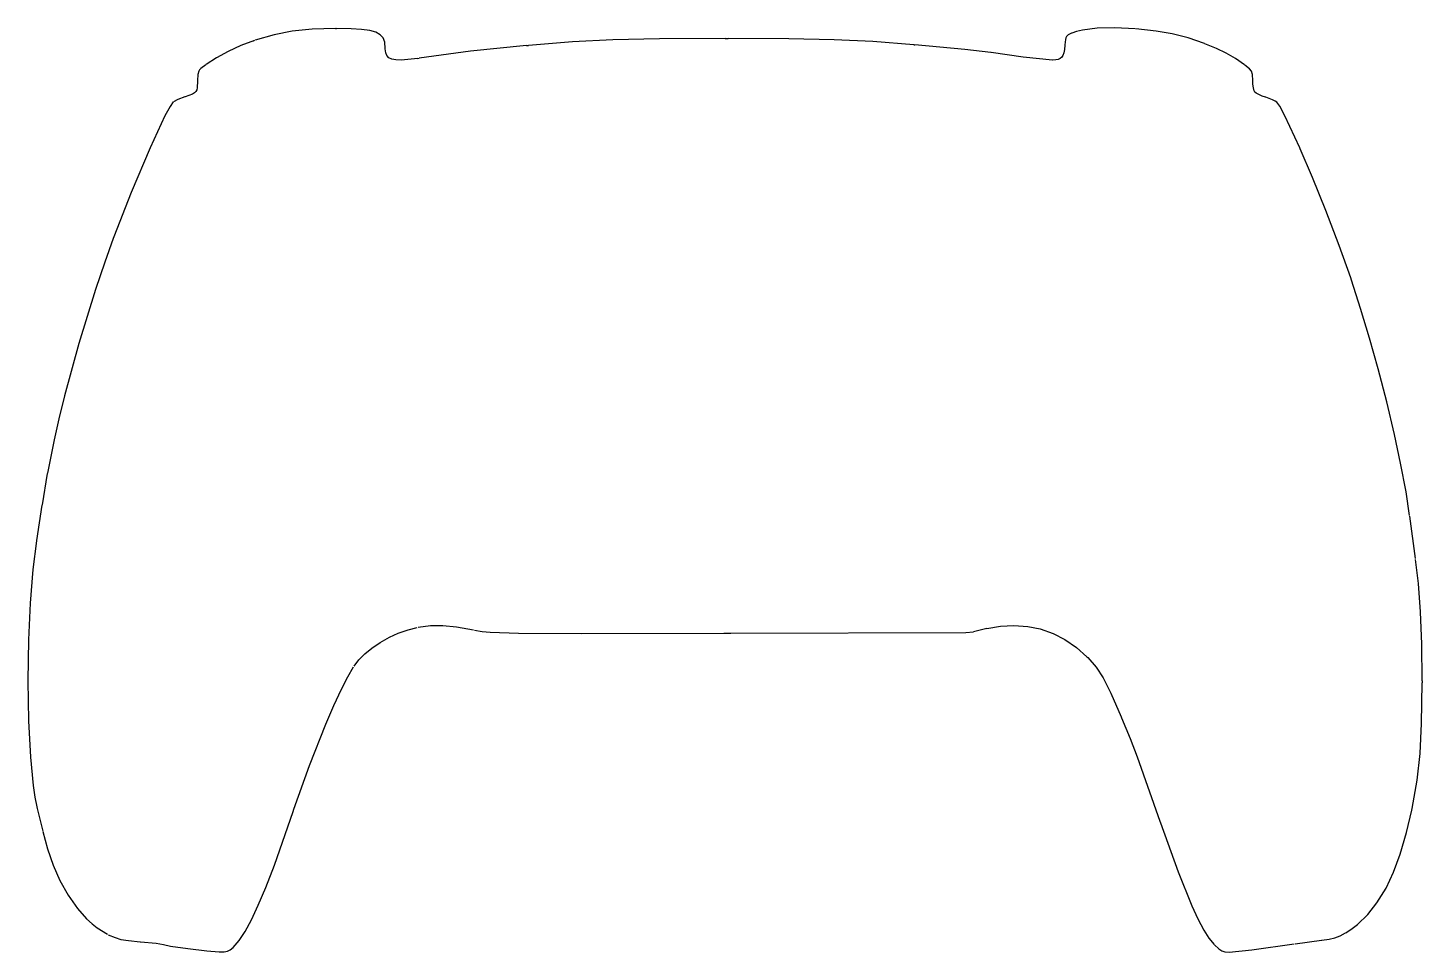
# Model space of a CAD drawing. Extents: x 450 to 635, y 509 to 632.
import ezdxf

# ---------------------------------------------------------------- set-up
doc = ezdxf.new("R2010")
doc.units = 0
doc.layers.add('gko', color=1, linetype='CONTINUOUS')

msp = doc.modelspace()

# ---------------------------------------------------------------- linework, layer by layer
at = {"layer": 'gko', "color": 1}
for points in [[(490.602531, 631.777494), (487.512495, 631.696083), (484.83322, 631.426813), (482.446125, 630.961922), (479.94234, 630.23192)], [(490.602531, 631.777494), (490.767992, 631.777314)], [(497.240664, 629.154098), (497.165124, 629.9763), (496.958264, 630.531921), (496.582593, 630.964642), (496.002792, 631.288593), (495.18323, 631.517673), (494.088488, 631.666063), (492.682795, 631.747793), (490.767992, 631.777314)], [(588.511297, 631.158442), (588.075866, 630.938092), (587.950106, 630.826362), (587.870096, 630.713431), (587.797686, 630.543101), (587.744595, 630.322571), (587.663245, 629.611809)], [(596.986104, 631.742773), (594.311529, 631.874624), (591.951224, 631.817244), (589.98966, 631.576573), (589.214528, 631.397683), (588.560167, 631.178532)], [(606.208372, 629.78679), (604.035728, 630.541121), (601.945184, 631.082292), (599.77774, 631.451813), (597.105404, 631.733043)], [(479.83891, 630.19707), (478.016506, 629.516129), (476.336473, 628.753488), (474.79027, 627.904976), (473.423767, 627.005504)], [(479.83891, 630.19707), (479.660469, 630.1304)], [(501.551103, 627.819346), (499.375609, 627.593135), (498.667047, 627.610485), (498.121836, 627.711935), (497.723485, 627.902686), (497.455085, 628.187826), (497.300195, 628.572537), (497.241044, 629.107638)], [(516.023182, 629.523189), (508.594407, 628.790088), (501.734413, 627.846506)], [(516.023182, 629.523189), (516.277543, 629.545819)], [(542.474345, 630.453791), (533.718507, 630.412361), (527.526385, 630.274391), (522.127884, 630.00464), (516.277543, 629.545819)], [(542.474345, 630.453791), (542.848126, 630.453741)], [(567.551555, 629.641749), (562.090294, 630.0524), (556.957324, 630.288591), (550.928422, 630.413791), (542.848126, 630.453741)], [(567.551555, 629.641749), (567.701745, 629.628599)], [(577.798266, 628.615207), (574.362299, 629.007058), (567.701745, 629.628599)], [(587.660245, 629.576749), (587.597505, 629.006188), (587.507465, 628.551407), (587.391485, 628.224146), (587.235964, 627.976246), (587.033194, 627.798396), (586.775234, 627.681305), (586.454373, 627.615695), (586.026612, 627.592015)], [(611.544983, 626.948894), (610.332281, 627.786536), (609.112868, 628.499187), (607.832586, 629.120848), (606.276833, 629.76057)], [(473.369207, 626.966184), (472.707035, 626.459683), (472.543205, 626.293593), (472.419555, 626.110312), (472.306195, 625.698551), (472.281405, 624.89146)], [(501.551103, 627.819346), (501.734413, 627.846506)], [(585.990042, 627.591895), (582.089354, 627.994226), (577.834106, 628.607387)], [(612.640105, 624.89271), (612.588895, 625.675481), (612.459405, 626.102792), (612.191384, 626.437663), (611.575253, 626.926484)], [(472.281405, 624.85227), (472.232664, 623.902308), (472.153414, 623.618717), (472.031614, 623.410787), (471.850774, 623.237836), (471.572843, 623.072026), (470.612031, 622.707085)], [(612.921276, 623.325167), (612.828746, 623.526337), (612.739945, 623.904668), (612.673095, 624.393439), (612.640735, 624.87155)], [(614.345439, 622.650335), (613.885058, 622.815796), (613.453947, 623.000576), (613.107696, 623.182726), (612.925366, 623.320387)], [(469.041648, 622.022984), (468.608047, 621.430323), (467.929836, 620.17421), (465.940942, 615.903452), (463.433477, 609.96979), (461.138042, 604.089278)], [(470.563801, 622.690975), (469.644269, 622.337515), (469.047978, 622.027754)], [(615.856912, 622.007974), (615.636521, 622.137894), (615.278101, 622.302285), (614.364919, 622.643965)], [(618.912978, 615.911702), (616.898094, 620.18105), (616.229232, 621.452773), (615.865472, 622.000834)], [(618.973248, 615.778382), (618.912978, 615.911702)], [(625.671041, 598.621507), (624.131768, 602.944906), (622.373605, 607.585615), (620.604541, 611.990524), (618.973248, 615.778382)], [(461.048682, 603.849298), (459.91587, 600.698041), (458.695347, 597.085464), (456.465833, 589.89248), (454.553819, 582.931896), (453.805638, 579.86758), (453.196616, 577.082364)], [(461.138042, 604.089278), (461.048682, 603.849298)], [(625.773862, 598.320747), (625.671041, 598.621507)], [(633.515417, 567.017474), (633.033196, 570.16941), (632.316705, 573.994308), (631.500143, 577.806676), (630.474091, 582.133854), (629.328979, 586.553693), (628.191076, 590.616151), (626.998574, 594.568729), (625.773862, 598.320747)], [(453.152856, 576.865144), (452.283005, 572.653235)], [(453.196616, 577.082364), (453.152856, 576.865144)], [(452.277545, 572.628365), (451.574823, 568.437057)], [(451.568443, 568.391537), (450.859402, 563.708147)], [(634.297759, 561.292123), (633.522857, 566.960624)], [(450.853892, 563.675407), (450.354121, 559.86174), (449.99502, 555.381831), (449.77581, 550.492251), (449.695499, 545.03037), (449.77792, 539.714849), (450.02217, 534.87185), (450.390521, 531.102762), (450.625981, 529.553509), (450.895502, 528.270607)], [(635.17459, 545.03205), (635.12052, 549.92329), (634.95918, 554.210918), (634.686429, 557.974036), (634.315619, 561.166972)], [(493.082516, 546.988034), (493.721737, 547.822396), (494.515999, 548.629407), (495.441321, 549.394459), (496.563753, 550.15887), (497.780916, 550.838142), (498.962348, 551.373633), (500.276141, 551.837104), (501.494303, 552.141524)], [(501.595243, 552.161054), (503.244136, 552.384675), (504.91587, 552.405505), (506.721533, 552.226034), (508.998598, 551.822524)], [(509.100808, 551.801624), (510.12326, 551.616783), (511.191842, 551.509753), (514.9541, 551.392853), (523.353587, 551.356763), (542.286935, 551.387393)], [(542.286935, 551.387393), (543.224046, 551.389503)], [(543.224046, 551.389503), (574.485039, 551.458773)], [(574.485039, 551.458773), (575.471671, 551.570503)], [(577.284675, 551.990774), (575.471671, 551.570503)], [(577.284675, 551.990774), (579.101498, 552.309265), (580.870072, 552.412515), (582.726965, 552.282775), (584.382189, 551.941294), (586.106982, 551.332333), (587.631715, 550.550971), (589.205968, 549.468199), (590.583131, 548.251837)], [(590.583131, 548.251837), (590.694481, 548.141066)], [(590.694481, 548.141066), (591.802634, 546.877894), (592.731695, 545.433401), (593.758868, 543.385827), (595.13032, 540.259481)], [(485.09664, 527.970476), (487.149474, 533.774978), (489.310589, 539.260299), (490.387601, 541.753104), (491.400883, 543.924888), (492.259125, 545.594991), (493.023616, 546.897484)], [(633.847418, 528.084956), (634.498289, 531.830654), (634.8938, 535.360981), (635.10551, 539.350899), (635.17459, 544.791)], [(635.17459, 545.03205), (635.17459, 544.791)], [(595.13032, 540.259481), (595.19443, 540.10825)], [(595.19443, 540.10825), (596.316353, 537.393065), (597.268245, 534.92034), (600.294181, 526.383843)], [(450.895502, 528.270607), (450.943732, 528.084956)], [(450.943732, 528.084956), (451.677463, 525.02926)], [(477.025424, 509.592019), (477.806396, 510.499001), (478.587747, 511.705273), (479.432359, 513.277207), (480.345031, 515.22593), (481.330653, 517.562605), (482.486305, 520.544701), (484.98849, 527.647775)], [(484.98849, 527.647775), (485.09664, 527.970476)], [(625.01904, 511.536163), (625.886842, 512.099234), (626.599593, 512.650895), (627.939666, 513.947058), (629.167508, 515.503501), (630.373151, 517.487325), (631.373273, 519.597329), (632.266975, 521.978404), (633.117296, 524.86822), (633.795448, 527.825806)], [(633.795448, 527.825806), (633.847418, 528.084956)], [(451.685643, 524.99329), (452.301675, 522.690245), (453.062736, 520.522551), (453.955648, 518.511067), (455.05643, 516.532453), (456.279473, 514.78818), (457.502485, 513.408987), (458.252137, 512.715385), (458.913508, 512.189834), (460.281171, 511.340633)], [(600.294181, 526.383843), (600.379371, 526.138352)], [(600.379371, 526.138352), (602.716865, 519.652019), (604.551179, 515.11046), (605.348511, 513.389457), (606.140892, 511.896824), (606.819194, 510.833012), (607.510995, 509.98823)], [(460.397561, 511.282543), (461.289913, 510.889552), (462.065984, 510.659811), (463.068726, 510.492631), (464.615189, 510.342621)], [(464.687679, 510.336721), (466.745583, 510.13731), (467.720495, 509.98059)], [(618.278357, 510.07571), (621.780794, 510.549681)], [(621.812774, 510.553591), (622.805096, 510.702791), (623.576657, 510.887702), (624.256919, 511.139852), (624.98953, 511.518923)], [(467.724325, 509.97843), (468.688797, 509.76908), (470.961412, 509.433269), (473.485157, 509.125878), (475.13517, 508.987548)], [(475.17708, 508.986478), (475.824862, 508.999998), (476.261053, 509.083408), (476.623723, 509.261689), (477.008554, 509.576269)], [(607.562705, 509.93558), (608.122046, 509.411319), (608.534687, 509.132758), (608.948658, 509.001238), (609.487069, 508.968118)], [(609.512489, 508.968198), (612.519325, 509.268449), (618.149246, 510.05626)]]:
    msp.add_lwpolyline(points, dxfattribs=at)

doc.saveas('drawing.dxf')
